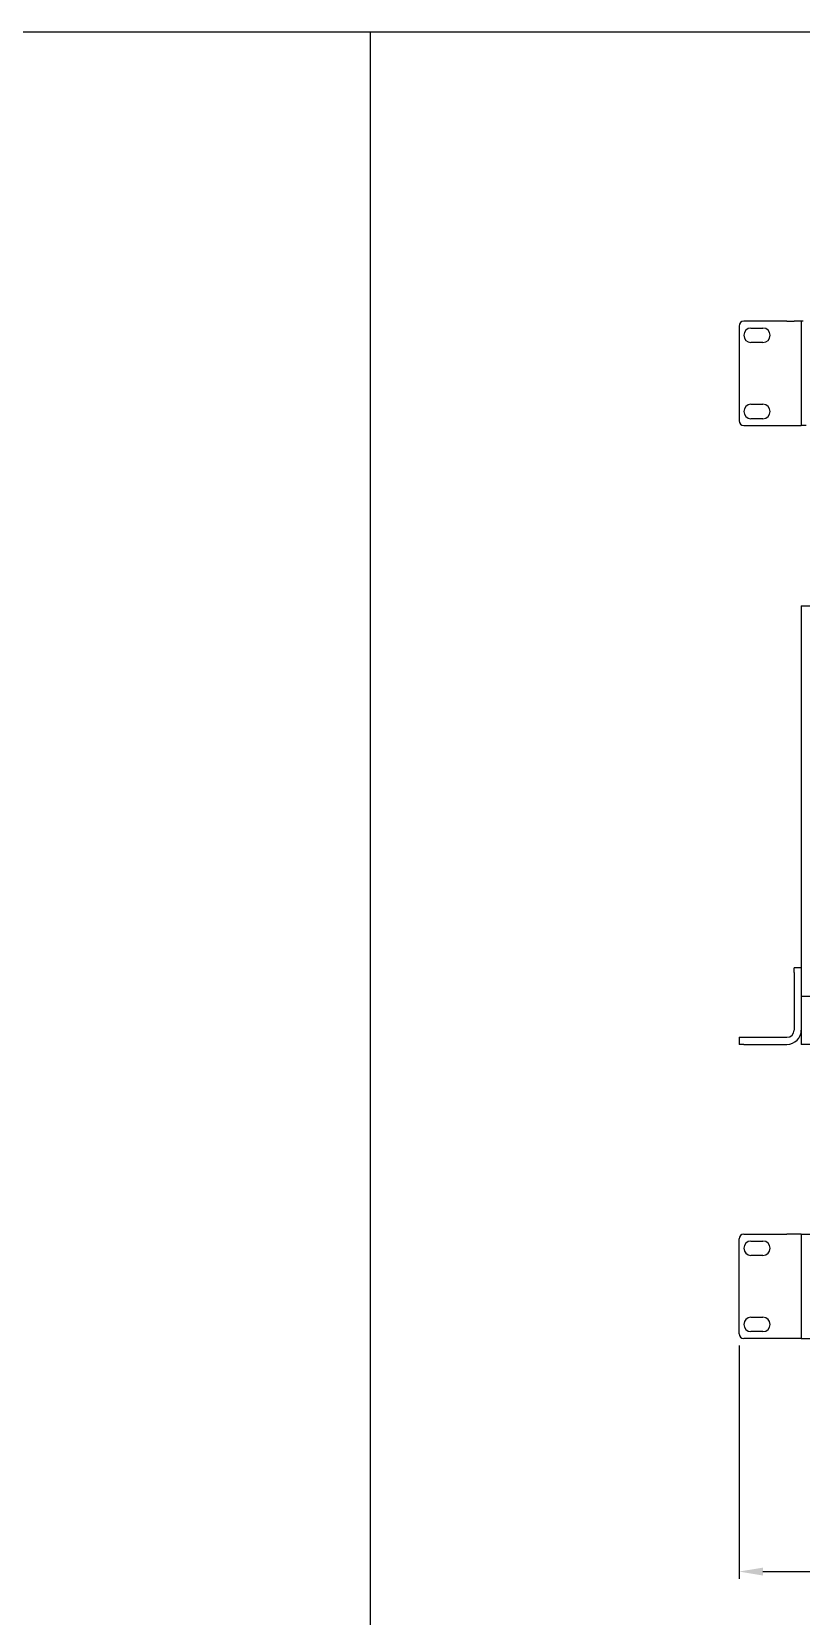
# Model space of a CAD drawing. Header units: millimetres. Extents: x 30232679 to 30326002, y -948068 to -920528.
# Drawn here: x 30303398 to 30306390, y -928881 to -922723 of the extents above; entities that cross this region are included whole.
import ezdxf

# ---------------------------------------------------------------- set-up
doc = ezdxf.new("R2010")
doc.units = ezdxf.units.MM
doc.header["$LTSCALE"] = 600
doc.header["$MEASUREMENT"] = 0
doc.layers.get('0').update_dxf_attribs({"linetype": 'CONTINUOUS'})
doc.layers.add('PARKING', color=7, linetype='CONTINUOUS')

msp = doc.modelspace()

# ---------------------------------------------------------------- linework, layer by layer
at = {"color": 1}
for p, q in [((30306147.5, -927829, 14196.4), (30306147.5, -928734.7, 14196.4)), ((30306240.7, -928706.8, 14196.4), (30310543.9, -928706.8, 14196.4))]:
    msp.add_line(p, q, dxfattribs=at)
msp.add_solid([(30306240.7, -928691.3, 14196.4), (30306240.7, -928722.3, 14196.4), (30306147.5, -928706.8, 14196.4)], dxfattribs=at)
at = {"layer": 'PARKING', "color": 3}
for p, q in [((30289215.1, -922723.5), (30320213.5, -922723.5)), ((30304714.3, -922723.5), (30304714.3, -945972.3))]:
    msp.add_line(p, q, dxfattribs=at)
at = {"layer": 'PARKING', "linetype": 'Continuous'}
for p, q in [((30306147.5, -923867.1, 14196.4), (30306147.5, -924235, 14196.4)), ((30306333.8, -923848.5, 14196.4), (30306166.2, -923848.5, 14196.4)), ((30306194.1, -923875, 14196.4), (30306240.7, -923875, 14196.4)), ((30306333.8, -923848.5, 14196.4), (30306361.8, -923848.5, 14196.4)), ((30306389.7, -923848.5, 14196.4), (30306361.8, -923848.5, 14196.4)), ((30306397.2, -923848.5, 14196.4), (30306389.7, -923848.5, 14196.4)), ((30306389.7, -923848.5, 14196.4), (30306389.7, -923867.1, 14196.4)), ((30306389.7, -923867.1, 14196.4), (30306389.7, -924235, 14196.4)), ((30306240.7, -923930.9, 14196.4), (30306194.1, -923930.9, 14196.4)), ((30306194.1, -924171.2, 14196.4), (30306240.7, -924171.2, 14196.4)), ((30306240.7, -924227.1, 14196.4), (30306194.1, -924227.1, 14196.4)), ((30306389.7, -924235, 14196.4), (30306389.7, -924253.7, 14196.4)), ((30306166.2, -924253.7, 14196.4), (30306333.8, -924253.7, 14196.4)), ((30306333.8, -924253.7, 14196.4), (30306361.8, -924253.7, 14196.4)), ((30306361.8, -924253.7, 14196.4), (30306389.7, -924253.7, 14196.4)), ((30306408.3, -924253.7, 14196.4), (30306389.7, -924253.7, 14196.4)), ((30306389.7, -924954.1, 14196.4), (30306389.7, -926658.6, 14196.4)), ((30306389.7, -924954.1, 14196.4), (30310394.9, -924954.1, 14196.4)), ((30306361.8, -926379.2, 14196.4), (30306361.8, -926360.5, 14196.4)), ((30306389.7, -926360.5, 14196.4), (30306361.8, -926360.5, 14196.4)), ((30306361.8, -926379.2, 14196.4), (30306361.8, -926602.7, 14196.4)), ((30306389.7, -926360.5, 14196.4), (30306389.7, -926379.2, 14196.4)), ((30306389.7, -926379.2, 14196.4), (30306389.7, -926602.7, 14196.4)), ((30310394.9, -926472.3, 14196.4), (30306389.7, -926472.3, 14196.4)), ((30306147.5, -926630.7, 14196.4), (30306147.5, -926658.6, 14196.4)), ((30306147.5, -926630.7, 14196.4), (30306166.2, -926630.7, 14196.4)), ((30306166.2, -926630.7, 14196.4), (30306333.8, -926630.7, 14196.4)), ((30306166.2, -926658.6, 14196.4), (30306147.5, -926658.6, 14196.4)), ((30306166.2, -926658.6, 14196.4), (30306333.8, -926658.6, 14196.4)), ((30310394.9, -926658.6, 14196.4), (30306389.7, -926658.6, 14196.4)), ((30306147.5, -927782.4, 14196.4), (30306147.5, -927414.5, 14196.4)), ((30306166.2, -927395.9, 14196.4), (30306333.8, -927395.9, 14196.4)), ((30306194.1, -927422.4, 14196.4), (30306240.7, -927422.4, 14196.4)), ((30306389.7, -927395.9, 14196.4), (30306333.8, -927395.9, 14196.4)), ((30306389.7, -927395.9, 14196.4), (30306389.7, -927801, 14196.4)), ((30306389.7, -927395.9, 14196.4), (30310394.9, -927395.9, 14196.4)), ((30306240.7, -927478.3, 14196.4), (30306194.1, -927478.3, 14196.4)), ((30306194.1, -927718.6, 14196.4), (30306240.7, -927718.6, 14196.4)), ((30306333.8, -927801, 14196.4), (30306166.2, -927801, 14196.4)), ((30306240.7, -927774.5, 14196.4), (30306194.1, -927774.5, 14196.4)), ((30306389.7, -927801, 14196.4), (30306333.8, -927801, 14196.4)), ((30306389.7, -927801, 14196.4), (30310394.9, -927801, 14196.4))]:
    msp.add_line(p, q, dxfattribs=at)
for centre, radius, start, end in [((30306166.2, -923867.1, 14196.4), 18.6, 90, 180), ((30306194.1, -923903, 14196.4), 27.9, 90, 270), ((30306240.7, -923903, 14196.4), 27.9, 270, 90), ((30306194.1, -924199.2, 14196.4), 27.9, 90, 270), ((30306240.7, -924199.2, 14196.4), 27.9, 270, 90), ((30306166.2, -924235, 14196.4), 18.6, 180, 270), ((30306333.8, -926602.7, 14196.4), 27.9, 270, 0), ((30306333.8, -926602.7, 14196.4), 55.9, 270, 0), ((30306166.2, -927414.5, 14196.4), 18.6, 90, 180), ((30306194.1, -927450.4, 14196.4), 27.9, 90, 270), ((30306240.7, -927450.4, 14196.4), 27.9, 270, 90), ((30306194.1, -927746.6, 14196.4), 27.9, 90, 270), ((30306240.7, -927746.6, 14196.4), 27.9, 270, 90), ((30306166.2, -927782.4, 14196.4), 18.6, 180, 270)]:
    msp.add_arc(centre, radius, start, end, dxfattribs=at)

doc.saveas('drawing.dxf')
